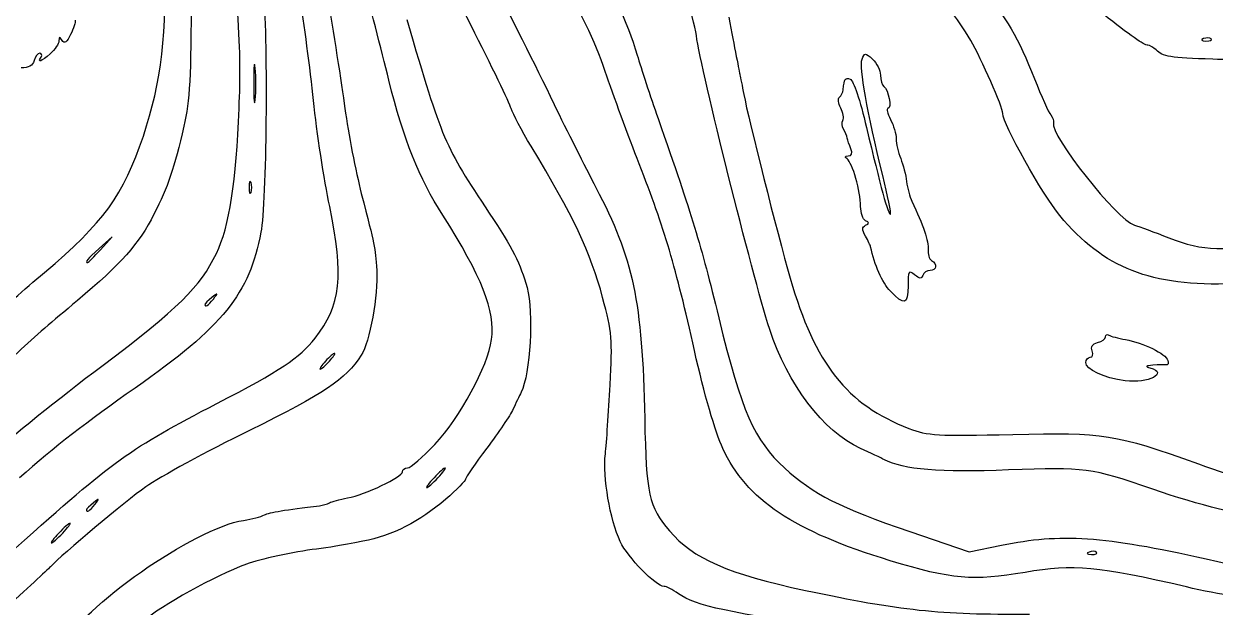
# Model space of a CAD drawing. Extents: x 32 to 2531, y 46 to 1398.
# Drawn here: x 960.5 to 1362.7, y 708 to 904.9 of the extents above; entities that cross this region are included whole.
import ezdxf

# ---------------------------------------------------------------- set-up
doc = ezdxf.new("R2010")
doc.units = 0
doc.layers.add('IMAGE', color=7, linetype='CONTINUOUS')

msp = doc.modelspace()

# ---------------------------------------------------------------- linework, layer by layer
at = {"layer": 'IMAGE', "color": 7}
for points in [[(1361.2921, 899.79205), (1361.2921, 899.79205)], [(1037.2029, 851.31988), (1037.2029, 851.31988)], [(986.40376, 828.65321), (986.40376, 828.65321)], [(1024.49, 811.98655), (1024.49, 811.98655)], [(1063.6532, 790.98655), (1063.6532, 790.98655)], [(1332.3199, 784.38591), (1332.3199, 784.38591)], [(1100.3199, 751.65318), (1100.3199, 751.65318)], [(984.48996, 742.65321), (984.48996, 742.65321)], [(973.65321, 732.98655), (973.65321, 732.98655)], [(1322.6254, 726.45872), (1322.6254, 726.45872)]]:
    msp.add_lwpolyline(points, close=True, dxfattribs=at)
for points in [[(1038.6324, 889.95131), (1038.6312, 889.95131)], [(986.40376, 828.65321), (990.31988, 832.98655), (985.98655, 829.07043)], [(1253.011, 814.65328), (1253.0115, 814.65325)], [(1259.5502, 733.49971), (1279.6532, 726.67251), (1290.5174, 728.88323)]]:
    msp.add_lwpolyline(points, dxfattribs=at)
for points in [[(1033.1854, 876.26775), (1033.9866, 898.27721), (1033.6234, 903.81244), (1025.5716, 992.31988)], [(1111.5111, 904.31988), (1095.991, 934.98133), (1092.9816, 945.39944), (1093.9914, 964.97101)], [(1280.1431, 899.28641), (1270.8996, 914.96348), (1260.1948, 924.58077), (1233.6532, 941.05353)], [(1339.9588, 897.65325), (1337.3607, 897.65325), (1320.4498, 911.2202), (1286.3901, 940.62937)], [(1148.4735, 933.59341), (1159.0659, 916.46309), (1164.1342, 906.04379), (1167.5774, 894.31992)], [(1113.418, 929.65325), (1126.6379, 903.95148), (1132.3296, 892.62972), (1139.5594, 877.65325)], [(1000.8659, 867.00813), (1007.0068, 885.37222), (1008.9116, 901.95546), (1007.9084, 928.31985)], [(1187.5343, 900.98425), (1186.6849, 906.91304), (1180.5721, 925.74284), (1178.8058, 927.871)], [(1156.7905, 888.81807), (1153.1799, 899.48253), (1148.6437, 908.71073), (1139.6358, 923.71717)], [(1083.7355, 885.83389), (1081.1006, 896.36785), (1077.1337, 911.88655), (1074.9203, 920.31988)], [(1283.9024, 916.98661), (1292.1424, 907.17868), (1296.2076, 900.16379), (1301.6742, 886.31995)], [(1016.9827, 915.65321), (1016.9827, 886.77303), (1016.5782, 879.20609), (1014.5391, 870.31987)], [(1041.3823, 914.98658), (1042.9554, 898.19783), (1042.4083, 844.52926), (1040.5625, 834.57039)], [(1058.2863, 878.98655), (1057.1847, 889.61988), (1055.0997, 905.51988), (1053.6529, 914.31988)], [(1062.739, 915.65325), (1064.9711, 902.45325), (1067.7419, 884.75325), (1068.8964, 876.31992)], [(977.83419, 906.14164), (977.9906, 905.50632), (977.3098, 903.31949), (976.32131, 901.28201)], [(1089.7713, 906.31988), (1101.8549, 865.24643), (1102.5025, 863.72859), (1117.6493, 840.98655)], [(1198.4682, 907.10753), (1200.3818, 897.14101), (1202.0848, 888.38659), (1202.2529, 887.65325)], [(976.32131, 901.28201), (975.02733, 898.61492), (974.22112, 898.05484), (973.44237, 899.28201)], [(1125.0175, 876.31988), (1124.4561, 878.15321), (1118.3782, 890.75321), (1111.5111, 904.31988)], [(1212.2904, 801.73941), (1206.2531, 820.62448), (1189.324, 888.49132), (1187.5343, 900.98425)], [(972.34029, 899.14292), (972.32959, 898.12893), (971.02808, 896.17893), (969.4492, 894.80958)], [(973.44237, 899.28201), (972.58833, 900.62784), (972.35641, 900.59857), (972.34029, 899.14292)], [(1290.9865, 874.59877), (1290.9865, 876.72157), (1283.7985, 893.08684), (1280.1431, 899.28641)], [(1342.7064, 896.06675), (1341.8337, 896.93933), (1340.5973, 897.65325), (1339.9588, 897.65325)], [(1358.7365, 899.89731), (1357.6729, 899.47168), (1357.9888, 899.15573), (1359.5421, 899.09176)], [(1361.2921, 899.79211), (1360.8491, 900.23516), (1359.6991, 900.28252), (1358.7365, 899.89731)], [(1359.5421, 899.09176), (1360.9476, 899.03386), (1361.7352, 899.349), (1361.2921, 899.79205)], [(965.88741, 894.98652), (965.19633, 894.98652), (964.33671, 893.86152), (963.97713, 892.48652)], [(969.4492, 894.80958), (966.27871, 892.05982), (965.05584, 891.60793), (966.31988, 893.65318)], [(966.31988, 893.65318), (966.77311, 894.38652), (966.57849, 894.98652), (965.88741, 894.98652)], [(1038.6312, 889.95131), (1038.3495, 893.08736), (1038.1151, 890.85321), (1038.1103, 884.98655)], [(1167.5774, 894.31992), (1168.8696, 889.91992), (1172.0247, 880.31992), (1174.5887, 872.98659)], [(1250.4572, 853.71627), (1245.2138, 875.04005), (1242.4693, 890.38359), (1243.4441, 892.92396)], [(1243.4441, 892.92396), (1244.3391, 895.25625), (1244.4764, 895.25769), (1247.0138, 892.96146)], [(1247.0138, 892.96146), (1248.4652, 891.64798), (1249.6526, 889.20172), (1249.6526, 887.52532)], [(1361.8771, 892.94589), (1347.4597, 893.38148), (1344.9895, 893.78363), (1342.7064, 896.06675)], [(1380.5437, 894.52123), (1376.6111, 893.18345), (1370.6539, 892.68072), (1361.8771, 892.94589)], [(963.97713, 892.48652), (963.53437, 890.79342), (962.11912, 889.98652), (959.59227, 889.98652)], [(1038.6224, 879.28464), (1038.9089, 882.01525), (1038.9129, 886.81525), (1038.6324, 889.95131)], [(1168.2095, 857.65325), (1164.6288, 866.81992), (1159.4903, 880.84408), (1156.7905, 888.81807)], [(1038.1103, 884.98655), (1038.1003, 879.11988), (1038.3359, 876.55403), (1038.6224, 879.28464)], [(1101.9066, 840.31988), (1093.9636, 852.76569), (1088.725, 865.88695), (1083.7355, 885.83389)], [(1202.2529, 887.65325), (1202.4209, 886.91992), (1203.0119, 883.91992), (1203.5664, 880.98659)], [(1237.1193, 882.65325), (1237.4192, 886.40189), (1237.7327, 886.87217), (1239.4839, 886.20017)], [(1239.4839, 886.20017), (1240.5613, 885.78675), (1242.8188, 879.07992), (1244.9677, 869.90868)], [(1249.6526, 887.52532), (1249.6526, 885.84892), (1250.181, 884.15079), (1250.8268, 883.75167)], [(1301.6742, 886.31995), (1303.9908, 880.45328), (1306.4548, 874.96644), (1307.1498, 874.12696)], [(1203.5664, 880.98659), (1205.127, 872.73011), (1214.7623, 834.57173), (1219.2219, 818.98659)], [(1235.8483, 880.15615), (1236.474, 880.61289), (1237.046, 881.73659), (1237.1193, 882.65325)], [(1250.8268, 883.75167), (1252.3789, 882.79239), (1253.5867, 876.31995), (1252.2135, 876.31995)], [(1063.7603, 843.20041), (1061.8512, 852.24945), (1059.3879, 868.35321), (1058.2863, 878.98655)], [(1139.5594, 877.65325), (1143.6305, 869.21992), (1149.9589, 856.61992), (1153.6224, 849.65325)], [(1236.2433, 876.46193), (1235.4004, 878.03701), (1235.2226, 879.69941), (1235.8483, 880.15615)], [(1025.5244, 827.38705), (1029.8587, 836.34061), (1032.2986, 851.90831), (1033.1854, 876.26775)], [(1068.8964, 876.31992), (1070.0508, 867.88659), (1072.5422, 854.98659), (1074.4328, 847.65325)], [(1131.7483, 863.57365), (1128.6077, 868.75075), (1125.5789, 874.48655), (1125.0175, 876.31988)], [(1174.5887, 872.98659), (1186.4109, 839.17405), (1188.8187, 831.26957), (1195.0993, 805.65325)], [(1236.969, 872.29236), (1237.4128, 873.01055), (1237.0863, 874.88684), (1236.2433, 876.46193)], [(1252.2135, 876.31995), (1251.6253, 876.31995), (1252.0048, 874.66995), (1253.0568, 872.65328)], [(1253.0568, 872.65328), (1254.1088, 870.63662), (1254.9732, 867.67567), (1254.9778, 866.07342)], [(1310.2324, 840.17025), (1304.3803, 847.22059), (1290.9865, 871.18044), (1290.9865, 874.59877)], [(1307.1498, 874.12696), (1307.8448, 873.28748), (1308.2424, 872.07445), (1308.0333, 871.43133)], [(1014.5391, 870.31987), (1011.3078, 856.23814), (1009.1362, 849.84875), (1004.449, 840.63279)], [(1237.2031, 869.31992), (1236.6305, 870.23659), (1236.5251, 871.57419), (1236.969, 872.29236)], [(1238.4863, 866.31992), (1238.3533, 867.05325), (1237.7758, 868.40325), (1237.2031, 869.31992)], [(1244.9677, 869.90868), (1249.5349, 850.4158), (1252.4196, 839.97576), (1253.0612, 840.61739)], [(1308.0333, 871.43133), (1306.7483, 867.4784), (1329.6419, 838.61069), (1335.3927, 836.9326)], [(967.47225, 820.97232), (987.45861, 837.77253), (994.19507, 847.05926), (1000.8659, 867.00813)], [(1239.6665, 862.65325), (1239.1505, 863.93659), (1238.6194, 865.58659), (1238.4863, 866.31992)], [(1254.9778, 866.07342), (1254.9778, 864.47115), (1255.6664, 861.47115), (1256.4981, 859.40675)], [(1155.905, 812.46115), (1151.8364, 827.69967), (1145.9329, 840.19085), (1131.7483, 863.57365)], [(1238.7953, 860.29951), (1239.9847, 860.31301), (1240.2832, 861.11933), (1239.6665, 862.65325)], [(1186.8999, 794.55979), (1180.5557, 823.01793), (1176.8423, 835.55332), (1168.2095, 857.65325)], [(1238.3842, 859.29951), (1237.4937, 859.92336), (1237.643, 860.28651), (1238.7953, 860.29951)], [(1242.986, 843.27633), (1242.986, 848.40659), (1240.2287, 858.00729), (1238.3842, 859.29951)], [(1256.4981, 859.40675), (1257.3298, 857.34234), (1258.2269, 853.85328), (1258.4916, 851.65328)], [(1253.0612, 840.61739), (1253.3336, 840.88976), (1252.1618, 846.78425), (1250.4572, 853.71627)], [(1037.2029, 851.31988), (1036.833, 852.23655), (1036.5304, 851.48655), (1036.5304, 849.65321)], [(1036.5304, 849.65321), (1036.5304, 847.81988), (1036.833, 847.06988), (1037.2029, 847.98655)], [(1037.2029, 847.98655), (1037.5728, 848.90321), (1037.5728, 850.40321), (1037.2029, 851.31988)], [(1153.6224, 849.65325), (1166.2335, 825.67151), (1169.2874, 811.20576), (1170.0889, 771.65325)], [(1258.4916, 851.65328), (1258.7564, 849.45328), (1259.549, 846.45328), (1260.253, 844.98662)], [(1074.4328, 847.65325), (1079.1248, 829.45411), (1079.0334, 829.91177), (1079.6252, 821.65325)], [(1260.253, 844.98662), (1264.0694, 837.03631), (1266.0081, 831.33795), (1265.7665, 828.78063)], [(1004.449, 840.63279), (999.3188, 830.54591), (993.40227, 823.87261), (978.58244, 811.45769)], [(1058.8119, 798.76599), (1067.5856, 809.84373), (1068.6953, 819.8086), (1063.7603, 843.20041)], [(1117.6493, 840.98655), (1125.5068, 829.18899), (1128.1549, 823.95767), (1130.3812, 815.83465)], [(1244.6526, 838.43103), (1243.736, 838.85881), (1242.986, 841.0392), (1242.986, 843.27633)], [(1118.3887, 798.29511), (1119.6928, 807.91175), (1115.0745, 819.6872), (1101.9066, 840.31988)], [(1244.6166, 833.21236), (1243.3515, 835.48685), (1243.3617, 836.27021), (1244.6636, 836.87903)], [(1244.6636, 836.87903), (1245.9795, 837.49424), (1245.9773, 837.813), (1244.6526, 838.43103)], [(1368.8064, 817.15665), (1341.0473, 816.07125), (1325.0032, 822.37495), (1310.2324, 840.17025)], [(1335.3927, 836.9326), (1337.0027, 836.4628), (1342.2199, 834.54661), (1346.9865, 832.67441)], [(1040.5625, 834.57039), (1036.7134, 813.803), (1027.7449, 802.68911), (998.08143, 781.92722)], [(1246.3654, 829.65325), (1246.2884, 830.01992), (1245.5014, 831.62152), (1244.6166, 833.21236)], [(1346.9865, 832.67441), (1358.6403, 828.0972), (1366.2599, 827.9198), (1383.6532, 831.82077)], [(985.98655, 829.07043), (981.94727, 825.42005), (981.04035, 824.31988), (982.07043, 824.31988)], [(982.07043, 824.31988), (982.29989, 824.31988), (984.24989, 826.26988), (986.40376, 828.65321)], [(1253.0115, 814.65325), (1250.276, 817.58932), (1247.6575, 823.49901), (1246.3654, 829.65325)], [(1265.7665, 828.78063), (1265.6173, 827.20067), (1266.1306, 825.51527), (1266.9072, 825.03527)], [(986.80501, 789.34956), (1012.7204, 808.85536), (1020.0291, 816.03536), (1025.5244, 827.38705)], [(1266.9072, 825.03527), (1268.9433, 823.77692), (1268.6439, 821.65328), (1266.4304, 821.65328)], [(921.7284, 776.68173), (941.5842, 797.70252), (953.40379, 809.14661), (967.47225, 820.97232)], [(1079.6252, 821.65325), (1080.205, 813.56311), (1077.2499, 797.24793), (1074.4393, 793.0218)], [(1261.2028, 820.14987), (1259.1985, 821.80438), (1258.986, 821.45287), (1258.986, 816.4832)], [(1266.4304, 821.65328), (1265.3915, 821.65328), (1264.2891, 820.90328), (1263.9806, 819.98662)], [(1219.2219, 818.98659), (1227.4941, 790.07779), (1238.3871, 776.29795), (1259.2749, 768.31867)], [(1258.986, 816.4832), (1258.986, 810.03898), (1257.6822, 809.63967), (1253.011, 814.65328)], [(1263.9806, 819.98662), (1263.5433, 818.68727), (1262.9311, 818.72326), (1261.2028, 820.14987)], [(1023.9865, 812.48996), (1022.7032, 811.48349), (1021.6532, 810.43349), (1021.6532, 810.15663)], [(1024.49, 811.98655), (1026.1485, 814.10129), (1026.1013, 814.14845), (1023.9865, 812.48996)], [(1130.3812, 815.83465), (1132.6673, 807.49361), (1131.4921, 786.69359), (1128.3842, 780.48907)], [(1158.43, 782.98655), (1159.2511, 798.28327), (1159.0436, 800.70599), (1155.905, 812.46115)], [(978.58244, 811.45769), (960.93617, 796.67499), (958.30029, 794.21438), (931.65779, 767.65321)], [(1021.6532, 810.15663), (1021.6532, 809.05924), (1022.7481, 809.76555), (1024.49, 811.98655)], [(1195.0993, 805.65325), (1202.9032, 773.82361), (1207.0394, 764.38317), (1217.3147, 754.94844)], [(1242.8987, 761.55781), (1230.5192, 767.17491), (1218.1487, 783.41448), (1212.2904, 801.73941)], [(1025.6473, 776.69561), (1047.3596, 787.93811), (1053.4417, 791.98561), (1058.8119, 798.76599)], [(1099.2672, 762.92077), (1107.7203, 771.87767), (1117.1791, 789.37628), (1118.3887, 798.29511)], [(1321.1237, 794.44331), (1320.5801, 795.85983), (1321.1987, 796.79932), (1322.981, 797.26548)], [(1322.981, 797.26548), (1324.4507, 797.64981), (1325.6532, 798.52971), (1325.6532, 799.22079)], [(1325.6532, 799.22079), (1325.6532, 799.91187), (1326.1537, 800.16797), (1326.7654, 799.78992)], [(1326.7654, 799.78992), (1327.3771, 799.41185), (1329.9271, 798.74728), (1332.4321, 798.31307)], [(1332.4321, 798.31307), (1338.2721, 797.30075), (1346.0207, 793.4818), (1346.7056, 791.27825)], [(1074.4393, 793.0218), (1068.8723, 784.65079), (1062.1175, 780.10439), (1036.7269, 767.63875)], [(1065.3999, 793.65321), (1065.0332, 793.65321), (1063.6472, 792.45321), (1062.3199, 790.98655)], [(1063.6532, 790.98655), (1064.9805, 792.45321), (1065.7665, 793.65321), (1065.3999, 793.65321)], [(1196.4928, 761.47925), (1193.8566, 767.19863), (1190.1503, 779.97963), (1186.8999, 794.55979)], [(1318.9865, 790.53395), (1318.9865, 791.51623), (1319.6507, 792.31992), (1320.4625, 792.31992)], [(1320.4625, 792.31992), (1321.2743, 792.31992), (1321.5719, 793.27544), (1321.1237, 794.44331)], [(948.98655, 758.92056), (955.58655, 764.96844), (972.60485, 778.66149), (986.80501, 789.34956)], [(1062.3199, 790.98655), (1060.9926, 789.51988), (1060.2066, 788.31988), (1060.5732, 788.31988)], [(1060.5732, 788.31988), (1060.9399, 788.31988), (1062.3259, 789.51988), (1063.6532, 790.98655)], [(1332.3199, 784.38597), (1324.958, 785.3904), (1318.9865, 788.14381), (1318.9865, 790.53395)], [(1340.6532, 788.73408), (1347.1167, 787.04501), (1340.0097, 783.33675), (1332.3199, 784.38591)], [(1341.6532, 789.65641), (1339.2711, 789.43304), (1338.9857, 789.16985), (1340.6532, 788.73408)], [(1346.1115, 789.76948), (1345.4928, 789.87921), (1343.4865, 789.82838), (1341.6532, 789.65641)], [(1346.7056, 791.27825), (1346.9976, 790.33867), (1346.7306, 789.65972), (1346.1115, 789.76948)], [(998.08143, 781.92722), (981.94023, 770.62975), (970.89207, 762.06348), (959.03623, 751.65324)], [(1128.3842, 780.48907), (1127.7866, 779.29601), (1126.5491, 776.71249), (1125.6341, 774.74791)], [(1156.8191, 759.76149), (1157.2131, 763.3686), (1157.938, 773.81988), (1158.43, 782.98655)], [(957.75689, 727.93099), (990.75127, 757.52612), (996.24079, 761.46916), (1025.6473, 776.69561)], [(1125.6341, 774.74791), (1124.7192, 772.78331), (1120.7492, 766.89375), (1116.8119, 761.65999)], [(1170.0889, 771.65325), (1170.6128, 745.79917), (1171.437, 742.07629), (1178.4933, 733.69029)], [(1259.2749, 768.31867), (1265.7631, 765.84015), (1268.5327, 765.67891), (1294.3199, 766.27851)], [(1036.7269, 767.63875), (1022.2032, 760.50827), (1006.4202, 751.91359), (1001.6535, 748.53947)], [(1294.3199, 766.27851), (1325.2698, 766.99816), (1328.6886, 766.45641), (1356.9865, 756.34829)], [(1090.0495, 754.98655), (1091.0009, 754.98655), (1095.1488, 758.55695), (1099.2672, 762.92077)], [(1116.8119, 761.65999), (1112.8746, 756.42621), (1109.6532, 751.71409), (1109.6532, 751.18861)], [(1252.9865, 723.64105), (1220.3755, 733.55729), (1204.4448, 744.22736), (1196.4928, 761.47925)], [(1251.066, 757.70496), (1249.9223, 758.30477), (1246.247, 760.03856), (1242.8987, 761.55781)], [(1161.8605, 730.08431), (1158.3479, 737.60024), (1155.9442, 751.75025), (1156.8191, 759.76149)], [(1292.9001, 754.27337), (1269.7229, 753.39609), (1257.3463, 754.41132), (1251.066, 757.70496)], [(1356.9865, 756.34829), (1363.5865, 753.99076), (1369.8865, 751.87491), (1370.9865, 751.6464)], [(1069.7831, 744.83369), (1075.795, 745.91665), (1088.3199, 751.87793), (1088.3199, 753.65637)], [(1088.3199, 753.65637), (1088.3199, 754.38796), (1089.0982, 754.98655), (1090.0495, 754.98655)], [(1102.7847, 754.98652), (1102.4181, 754.98652), (1100.7089, 753.48652), (1098.9865, 751.65318)], [(1100.3199, 751.65318), (1102.0422, 753.48652), (1103.1514, 754.98652), (1102.7847, 754.98652)], [(1217.3147, 754.94844), (1226.9335, 746.11645), (1236.0865, 741.46824), (1259.5502, 733.49971)], [(1341.6532, 747.74949), (1320.7622, 754.99527), (1318.824, 755.25463), (1292.9001, 754.27337)], [(1001.6535, 748.53947), (994.87543, 743.74155), (973.34929, 725.69051), (969.65351, 721.70544)], [(1098.9865, 751.65318), (1097.2642, 749.81985), (1096.155, 748.31985), (1096.5217, 748.31985)], [(1096.5217, 748.31985), (1096.8884, 748.31985), (1098.5975, 749.81985), (1100.3199, 751.65318)], [(1109.6532, 751.18861), (1109.6532, 750.66313), (1106.6253, 747.60696), (1102.9245, 744.39712)], [(984.48996, 742.65321), (986.14845, 744.76796), (986.10129, 744.81512), (983.98655, 743.15663)], [(1063.6767, 743.20788), (1064.3971, 743.62685), (1067.145, 744.35847), (1069.7831, 744.83369)], [(1102.9245, 744.39712), (1094.1708, 736.80464), (1084.8569, 732.06788), (1074.9865, 730.18877)], [(1382.9865, 737.81781), (1372.1081, 738.76092), (1357.3332, 742.31111), (1341.6532, 747.74949)], [(983.98655, 743.15663), (982.70321, 742.15016), (981.65321, 741.10016), (981.65321, 740.82329)], [(981.65321, 740.82329), (981.65321, 739.72591), (982.74813, 740.43221), (984.48996, 742.65321)], [(1041.7357, 739.08467), (1043.4868, 739.97644), (1048.834, 740.87489), (1060.3433, 742.21119)], [(1060.3433, 742.21119), (1061.4562, 742.34039), (1062.9562, 742.78891), (1063.6767, 743.20788)], [(976.11805, 736.31988), (975.75139, 736.31988), (974.04221, 734.81988), (972.31988, 732.98655)], [(973.45417, 694.4074), (979.69547, 707.84257), (1018.099, 734.71396), (1034.7031, 737.26395)], [(973.65321, 732.98655), (975.37555, 734.81988), (976.48472, 736.31988), (976.11805, 736.31988)], [(1034.7031, 737.26395), (1037.4257, 737.68207), (1040.5903, 738.50139), (1041.7357, 739.08467)], [(972.31988, 732.98655), (970.59755, 731.15321), (969.48837, 729.65321), (969.85504, 729.65321)], [(969.85504, 729.65321), (970.22171, 729.65321), (971.93088, 731.15321), (973.65321, 732.98655)], [(1178.4933, 733.69029), (1186.3167, 724.39271), (1198.4213, 719.09305), (1224.3199, 713.62641)], [(1290.5174, 728.88323), (1310.5761, 732.96492), (1324.9899, 732.00553), (1359.6532, 724.28156)], [(1074.9865, 730.18877), (1067.1063, 728.68852), (1063.6834, 728.11972), (1059.3098, 727.58372)], [(1176.621, 714.98655), (1173.9075, 714.98655), (1164.3455, 724.76699), (1161.8605, 730.08431)], [(1059.3098, 727.58372), (1051.6673, 726.64707), (1040.1009, 724.15001), (1035.6868, 722.48379)], [(1320.0699, 726.56397), (1319.0062, 726.13835), (1319.3222, 725.8224), (1320.8754, 725.75843)], [(1322.6254, 726.45877), (1322.1824, 726.90183), (1321.0324, 726.94919), (1320.0699, 726.56397)], [(1320.8754, 725.75843), (1322.281, 725.70053), (1323.0685, 726.01567), (1322.6254, 726.45872)], [(1359.6532, 724.28156), (1382.1445, 719.26983), (1381.3257, 719.37968), (1397.7695, 719.16816)], [(969.65351, 721.70544), (969.28685, 721.31007), (962.62421, 715.15757), (954.84765, 708.03323)], [(1035.6868, 722.48379), (1024.7202, 718.34415), (1007.363, 708.74167), (1000.4545, 702.99233)], [(1298.4797, 719.71188), (1280.9231, 716.70259), (1273.7742, 717.32003), (1252.9865, 723.64105)], [(1352.9865, 714.77269), (1323.2108, 721.77709), (1314.9144, 722.52888), (1298.4797, 719.71188)], [(1181.4474, 712.49477), (1179.5009, 713.86525), (1177.329, 714.98655), (1176.621, 714.98655)], [(1236.3199, 700.74632), (1198.679, 705.9186), (1187.3394, 708.34644), (1181.4474, 712.49477)], [(1224.3199, 713.62641), (1256.6361, 706.80515), (1269.3577, 705.4546), (1299.9983, 705.59231)], [(1385.6532, 709.84091), (1375.9491, 710.38159), (1363.9564, 712.19215), (1352.9865, 714.77269)]]:
    msp.add_open_spline(points, degree=3, dxfattribs=at)

doc.saveas('drawing.dxf')
